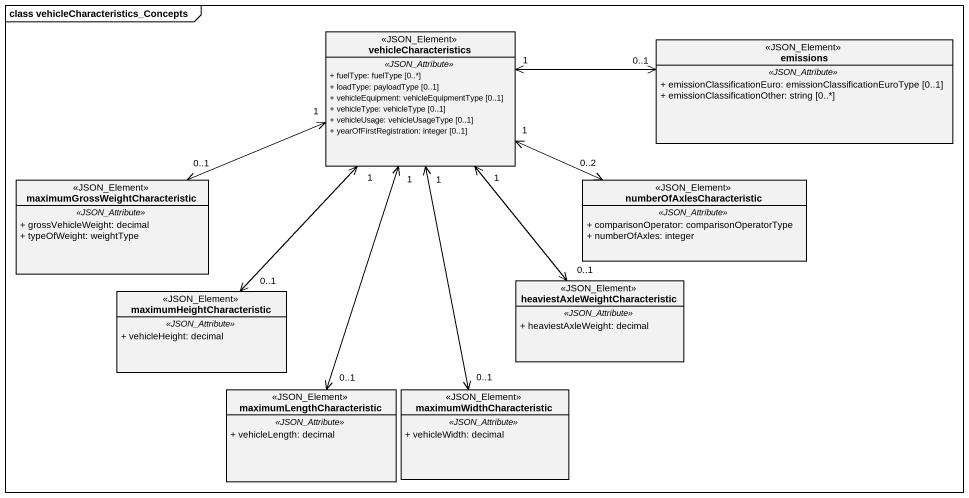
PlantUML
@startuml
mainframe class vehicleCharacteristics_Concepts
hide circle
hide empty members
skinparam classAttributeIconSize 0
class vehicleCharacteristics <<JSON_Element>> {
  .. <<JSON_Attribute>> ..
  + fuelType: fuelType [0..*]
  + loadType: payloadType [0..1]
  + vehicleEquipment: vehicleEquipmentType [0..1]
  + vehicleType: vehicleType [0..1]
  + vehicleUsage: vehicleUsageType [0..1]
  + yearOfFirstRegistration: integer [0..1]
}
class emissions <<JSON_Element>> {
  .. <<JSON_Attribute>> ..
  + emissionClassificationEuro: emissionClassificationEuroType [0..1]
  + emissionClassificationOther: string [0..*]
}
class "maximumGrossWeightCharacteristic" as maximumGrossWeightCharacteri <<JSON_Element>> {
  .. <<JSON_Attribute>> ..
  + grossVehicleWeight: decimal
  + typeOfWeight: weightType
}
class numberOfAxlesCharacteristic <<JSON_Element>> {
  .. <<JSON_Attribute>> ..
  + comparisonOperator: comparisonOperatorType
  + numberOfAxles: integer
}
class maximumHeightCharacteristic <<JSON_Element>> {
  .. <<JSON_Attribute>> ..
  + vehicleHeight: decimal
}
class "heaviestAxleWeightCharacteristic" as heaviestAxleWeightCharacteri <<JSON_Element>> {
  .. <<JSON_Attribute>> ..
  + heaviestAxleWeight: decimal
}
class maximumLengthCharacteristic <<JSON_Element>> {
  .. <<JSON_Attribute>> ..
  + vehicleLength: decimal
}
class maximumWidthCharacteristic <<JSON_Element>> {
  .. <<JSON_Attribute>> ..
  + vehicleWidth: decimal
}
vehicleCharacteristics "1" <-right-> "0..1" emissions
vehicleCharacteristics "1" <-left-> "0..1" maximumGrossWeightCharacteri
vehicleCharacteristics "1" <-right-> "0..2" numberOfAxlesCharacteristic
vehicleCharacteristics "1" <--> "0..1" heaviestAxleWeightCharacteri
vehicleCharacteristics "1" <--> "0..1" maximumLengthCharacteristic
vehicleCharacteristics "1" <--> "0..1" maximumWidthCharacteristic
maximumHeightCharacteristic "0..1" <-up-> "1" vehicleCharacteristics
@enduml
